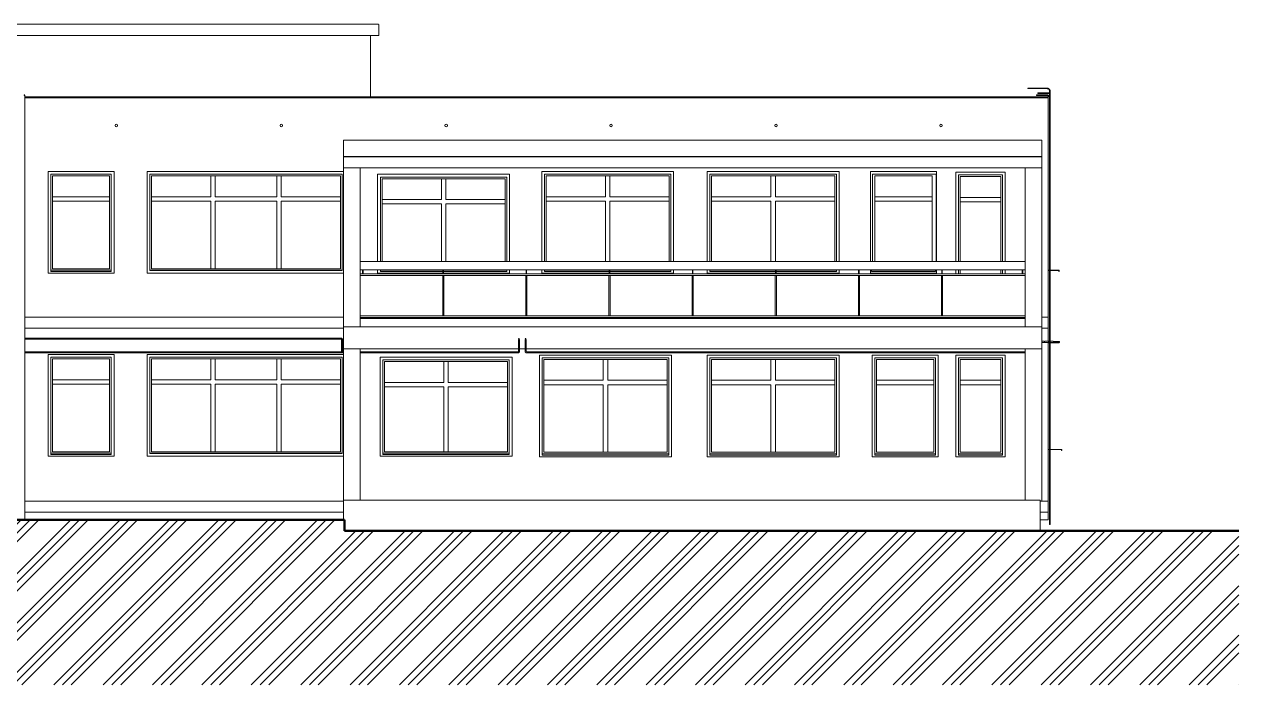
# Model space of a CAD drawing. Header units: millimetres. Extents: x -4051 to 472247, y -45352 to 20466.
# Drawn here: x 77767 to 99859, y -2470 to 9550 of the extents above; entities that cross this region are included whole.
import ezdxf

# ---------------------------------------------------------------- set-up
doc = ezdxf.new("R2010")
doc.units = ezdxf.units.MM
for name, color, linetype, lineweight in [('A-DETL-GENF', 92, 'Continuous', 9), ('A-DETL-WIDE', 214, 'Continuous', 50), ('A-FLOR', 192, 'Continuous', 9), ('A-FLOR-HRAL', 11, 'Continuous', 9), ('A-GLAZ', 151, 'Continuous', 9), ('A-ROOF', 132, 'Continuous', 9), ('A-ROOF-OTLN', 132, 'Continuous', 9), ('A-WALL', 113, 'Continuous', 9), ('E-POWR-CNDT', 130, 'Continuous', 9), ('E-POWR-CNTR', 130, 'Continuous', 9), ('E-POWR-DROP', 130, 'Continuous', 9), ('Q-SPCQ', 91, 'Continuous', 9)]:
    doc.layers.add(name, color=color, linetype=linetype, lineweight=lineweight)

# ---------------------------------------------------------------- blocks, each defined once
blk = doc.blocks.new('OKNO_1k_nadsvetlik - OKNO_1k_nadsvetlik_1500x1800-1969463-J-Bourání')
at = {"layer": 'A-GLAZ'}
blk.add_line((96391, 3560), (96391, 1760), dxfattribs=at)
blk = doc.blocks.new('parapet_ext - parapet_ext-1802102-J-Bourání')
at = {"layer": 'Q-SPCQ'}
for p, q in [((96419, 1812), (96391, 1812)), ((96391, 1810), (96419, 1810)), ((96640, 1812), (96428, 1812)), ((96428, 1810), (96638, 1810)), ((96638, 1810), (96638, 1790)), ((96638, 1790), (96640, 1790)), ((96640, 1790), (96640, 1812))]:
    blk.add_line(p, q, dxfattribs=at)
blk = doc.blocks.new('OKNO_1k_nadsvetlik - OKNO_1k_nadsvetlik_1200 x 1850-1969509-J-Bourání')
at = {"layer": 'A-GLAZ'}
for p, q in [((79400, 3540), (78200, 3540)), ((78200, 3540), (78200, 1690)), ((79400, 1690), (79400, 3540)), ((78250, 1742), (78250, 3490)), ((78250, 3490), (79350, 3490)), ((78280, 1770), (78280, 3460)), ((78280, 3460), (79320, 3460)), ((79320, 3460), (79320, 1770)), ((79350, 1742), (79350, 3490)), ((78280, 3080), (79320, 3080)), ((78280, 3080), (78280, 3000)), ((79320, 3000), (78280, 3000)), ((79320, 3000), (79320, 3080)), ((79320, 1770), (78280, 1770)), ((78200, 1690), (79400, 1690))]:
    blk.add_line(p, q, dxfattribs=at)
blk = doc.blocks.new('parapet_ext - parapet_ext-1802071-J-Bourání')
at = {"layer": 'Q-SPCQ'}
for p, q in [((78250, 1720), (78250, 1742)), ((79350, 1742), (78250, 1742)), ((79350, 1720), (78250, 1720)), ((79350, 1742), (79350, 1720))]:
    blk.add_line(p, q, dxfattribs=at)
blk = doc.blocks.new('OKNO_3k_nadsvetlik - OKNO_3k_nadsvetlik_3600x1850-1975422-J-Bourání')
at = {"layer": 'A-GLAZ', "color": 41}
for p, q in [((83575, 3540), (80000, 3540)), ((80000, 3540), (80000, 1690)), ((80050, 1740), (80050, 3490)), ((80050, 3490), (83550, 3490)), ((80080, 1770), (80080, 3460)), ((80080, 3460), (83520, 3460)), ((81160, 3460), (81160, 3080)), ((81240, 3460), (81160, 3460)), ((81240, 3080), (81240, 3460)), ((82360, 3080), (82360, 3460)), ((82440, 3460), (82360, 3460)), ((82440, 3460), (82440, 3080)), ((83520, 3460), (83520, 1770)), ((83550, 1740), (83550, 3490)), ((81160, 3080), (80080, 3080)), ((80080, 3080), (80080, 3000)), ((80080, 3000), (81160, 3000)), ((81160, 3000), (81160, 1770)), ((82360, 3080), (81240, 3080)), ((81240, 1770), (81240, 3000)), ((81240, 3000), (82360, 3000)), ((82360, 1770), (82360, 3000)), ((83520, 3080), (82440, 3080)), ((82440, 3000), (82440, 1770)), ((82440, 3000), (83520, 3000)), ((83520, 3000), (83520, 3080)), ((83520, 1770), (80080, 1770)), ((81160, 1770), (81240, 1770)), ((82440, 1770), (82360, 1770)), ((80000, 1690), (83575, 1690)), ((80050, 1740), (83550, 1740))]:
    blk.add_line(p, q, dxfattribs=at)
blk = doc.blocks.new('parapet_ext - parapet_ext-1802008-J-Bourání')
at = {"layer": 'Q-SPCQ', "color": 41}
blk.add_line((83550, 1742), (80050, 1742), dxfattribs=at)
blk = doc.blocks.new('OKNO_2k_nadsvetlik - OKNO_2k_nadsvetlik 1800x2400-1972502-J-Bourání')
at = {"layer": 'A-GLAZ'}
for p, q in [((86640, 3490), (84240, 3490)), ((84240, 3490), (84240, 1690)), ((84290, 1742), (84290, 3440)), ((84290, 3440), (86590, 3440)), ((84320, 1770), (84320, 3410)), ((84320, 3410), (86560, 3410)), ((85400, 3030), (85400, 3410)), ((85480, 3410), (85400, 3410)), ((85480, 3410), (85480, 3030)), ((86560, 3410), (86560, 1770)), ((86590, 1742), (86590, 3440)), ((86640, 1690), (86640, 3490)), ((85400, 3030), (84320, 3030)), ((84320, 3030), (84320, 2950)), ((84320, 2950), (85400, 2950)), ((85400, 1770), (85400, 2950)), ((86560, 3030), (85480, 3030)), ((85480, 2950), (85480, 1770)), ((85480, 2950), (86560, 2950)), ((86560, 2950), (86560, 3030)), ((86560, 1770), (84320, 1770)), ((85480, 1770), (85400, 1770)), ((84240, 1690), (86640, 1690))]:
    blk.add_line(p, q, dxfattribs=at)
blk = doc.blocks.new('parapet_ext - parapet_ext-1801991-J-Bourání')
at = {"layer": 'Q-SPCQ'}
for p, q in [((23399, 3130), (23399, 3152)), ((25699, 3152), (23399, 3152)), ((25699, 3130), (23399, 3130)), ((25699, 3152), (25699, 3130))]:
    blk.add_line(p, q, dxfattribs=at)
blk = doc.blocks.new('OKNO_2k_nadsvetlik - OKNO_2k_nadsvetlik 2400 x 1850-1972488-J-Bourání')
at = {"layer": 'A-GLAZ'}
for p, q in [((89540, 3530), (87140, 3530)), ((87140, 3530), (87140, 1680)), ((87190, 1732), (87190, 3480)), ((87190, 3480), (89490, 3480)), ((87220, 1760), (87220, 3450)), ((87220, 3450), (89460, 3450)), ((88300, 3070), (88300, 3450)), ((88380, 3450), (88300, 3450)), ((88380, 3450), (88380, 3070)), ((89460, 3450), (89460, 1760)), ((89490, 1732), (89490, 3480)), ((89540, 1680), (89540, 3530)), ((88300, 3070), (87220, 3070)), ((87220, 3070), (87220, 2990)), ((87220, 2990), (88300, 2990)), ((88300, 1760), (88300, 2990)), ((89460, 3070), (88380, 3070)), ((88380, 2990), (88380, 1760)), ((88380, 2990), (89460, 2990)), ((89460, 2990), (89460, 3070)), ((87140, 1680), (89540, 1680)), ((89460, 1760), (87220, 1760)), ((88380, 1760), (88300, 1760))]:
    blk.add_line(p, q, dxfattribs=at)
blk = doc.blocks.new('OKNO_1k_nadsvetlik - OKNO_1k_nadsvetlik_900 x 1850-1969447-J-Bourání')
at = {"layer": 'A-GLAZ'}
for p, q in [((95610, 3530), (94710, 3530)), ((94710, 3530), (94710, 1680)), ((94760, 1732), (94760, 3480)), ((94760, 3480), (95560, 3480)), ((94790, 1760), (94790, 3450)), ((94790, 3450), (95530, 3450)), ((95530, 3450), (95530, 1760)), ((95560, 1732), (95560, 3480)), ((95610, 1680), (95610, 3530)), ((94790, 3070), (95530, 3070)), ((94790, 3070), (94790, 2990)), ((95530, 2990), (94790, 2990)), ((95530, 2990), (95530, 3070)), ((94710, 1680), (95610, 1680)), ((95530, 1760), (94790, 1760))]:
    blk.add_line(p, q, dxfattribs=at)
blk = doc.blocks.new('parapet_ext - parapet_ext-1802001-J-Bourání')
at = {"layer": 'Q-SPCQ'}
for p, q in [((94760, 1710), (94760, 1732)), ((95560, 1732), (94760, 1732)), ((95560, 1710), (94760, 1710)), ((95560, 1732), (95560, 1710))]:
    blk.add_line(p, q, dxfattribs=at)
blk = doc.blocks.new('Conduit Elbow - without Fittings - EMT - Standard-1108667-J-Bourání')
at = {"layer": 'E-POWR-CNDT', "flags": 128}
blk.add_lwpolyline([(96403, 3750), (96403, 3750), (96403, 3750), (96402, 3750), (96402, 3750), (96401, 3750), (96401, 3750), (96400, 3750), (96399, 3750), (96399, 3750), (96398, 3750), (96398, 3750), (96397, 3750), (96396, 3750), (96396, 3750), (96395, 3750), (96394, 3750), (96393, 3750), (96393, 3750), (96392, 3750), (96391, 3750), (96390, 3750)], dxfattribs=at)
at = {"layer": 'E-POWR-CNDT'}
for start, end in [(180, 210), (270, 278.791)]:
    blk.add_arc((96406, 3760), 10, start, end, dxfattribs=at)
blk = doc.blocks.new('Zábradlí - 20x10mm-980463-J-Bourání')
at = {"layer": 'A-FLOR-HRAL', "color": 41}
for p, q in [((19188, 5615), (19188, 6345)), ((19208, 6345), (19208, 5615))]:
    blk.add_line(p, q, dxfattribs=at)
blk = doc.blocks.new('Zábradlí - 50x10mm-V23-J-Bourání')
at = {"layer": 'A-FLOR-HRAL', "color": 41}
for p, q in [((94457, 5080), (94457, 5005)), ((94467, 5005), (94467, 5080)), ((94457, 4215), (94457, 4195)), ((94467, 4195), (94467, 4215))]:
    blk.add_line(p, q, dxfattribs=at)
blk = doc.blocks.new('Zábradlí - 50x10mm-V24-J-Bourání')
at = {"layer": 'A-FLOR-HRAL', "color": 41}
for p, q in [((95920, 5080), (95920, 5005)), ((95930, 5005), (95930, 5080)), ((95920, 4215), (95920, 4195)), ((95930, 4195), (95930, 4215))]:
    blk.add_line(p, q, dxfattribs=at)
blk = doc.blocks.new('Zábradlí - Zábradlí-1110734-J-Bourání')
at = {"layer": 'A-FLOR-HRAL', "color": 41}
for p, q in [((83875, 5230), (95975, 5230)), ((83875, 5080), (95975, 5080)), ((83875, 5005), (95975, 5005)), ((83875, 4975), (95975, 4975)), ((83875, 4245), (95975, 4245)), ((83875, 4215), (95975, 4215))]:
    blk.add_line(p, q, dxfattribs=at)
for name, p in [('Zábradlí - 50x10mm-V24-J-Bourání', (-12000, 0)), ('Zábradlí - 50x10mm-V23-J-Bourání', (-9075, 0)), ('Zábradlí - 50x10mm-V23-J-Bourání', (-7563, 0)), ('Zábradlí - 50x10mm-V23-J-Bourání', (-6050, 0)), ('Zábradlí - 50x10mm-V23-J-Bourání', (-4537, 0)), ('Zábradlí - 50x10mm-V23-J-Bourání', (-3025, 0)), ('Zábradlí - 50x10mm-V23-J-Bourání', (-1512, 0)), ('Zábradlí - 50x10mm-V23-J-Bourání', (0, 0)), ('Zábradlí - 50x10mm-V24-J-Bourání', (0, 0))]:
    blk.add_blockref(name, p)
at = {"extrusion": (0, 0, -1), "zscale": -1}
for p in [(-104586, -1370), (-106098, -1370), (-107611, -1370), (-109123, -1370), (-110636, -1370), (-112148, -1370), (-113661, -1370)]:
    blk.add_blockref('Zábradlí - 20x10mm-980463-J-Bourání', p, dxfattribs=at)
blk = doc.blocks.new('OKNO_2k_nadsvetlik - OKNO_2k_nadsvetlik 1800x2400-1972504-J-Bourání')
at = {"layer": 'A-GLAZ'}
for p, q in [((86595, 6820), (84195, 6820)), ((84195, 6820), (84195, 5230)), ((84245, 5230), (84245, 6770)), ((84245, 6770), (86545, 6770)), ((84275, 5230), (84275, 6740)), ((84275, 6740), (86515, 6740)), ((85355, 6360), (85355, 6740)), ((85435, 6740), (85355, 6740)), ((85435, 6740), (85435, 6360)), ((86515, 6740), (86515, 5230)), ((86545, 5230), (86545, 6770)), ((86595, 5230), (86595, 6820)), ((85355, 6360), (84275, 6360)), ((84275, 6360), (84275, 6280)), ((84275, 6280), (85355, 6280)), ((85355, 5230), (85355, 6280)), ((86515, 6360), (85435, 6360)), ((85435, 6280), (85435, 5230)), ((85435, 6280), (86515, 6280)), ((86515, 6280), (86515, 6360)), ((84195, 5080), (84195, 5020)), ((84195, 5020), (85382, 5020)), ((84245, 5072), (84245, 5080)), ((85392, 5020), (86595, 5020)), ((86545, 5072), (86545, 5080)), ((86595, 5020), (86595, 5080))]:
    blk.add_line(p, q, dxfattribs=at)
blk = doc.blocks.new('parapet_ext - parapet_ext-V27-J-Bourání')
at = {"layer": 'Q-SPCQ'}
for p, q in [((84245, 5050), (84245, 5072)), ((85382, 5072), (84245, 5072)), ((85382, 5050), (84245, 5050)), ((86545, 5072), (85392, 5072)), ((86545, 5050), (85392, 5050)), ((86545, 5072), (86545, 5050))]:
    blk.add_line(p, q, dxfattribs=at)
blk = doc.blocks.new('OKNO_2k_nadsvetlik - OKNO_2k_nadsvetlik 2400 x 1850-1972466-J-Bourání')
at = {"layer": 'A-GLAZ'}
for p, q in [((89580, 6870), (87180, 6870)), ((87180, 6870), (87180, 5230)), ((89580, 5230), (89580, 6870)), ((87230, 5230), (87230, 6820)), ((87230, 6820), (89530, 6820)), ((87260, 5230), (87260, 6790)), ((87260, 6790), (89500, 6790)), ((88340, 6410), (88340, 6790)), ((88420, 6790), (88340, 6790)), ((88420, 6790), (88420, 6410)), ((89500, 6790), (89500, 5230)), ((89530, 5230), (89530, 6820)), ((88340, 6410), (87260, 6410)), ((87260, 6410), (87260, 6330)), ((89500, 6410), (88420, 6410)), ((89500, 6330), (89500, 6410)), ((87260, 6330), (88340, 6330)), ((88340, 5230), (88340, 6330)), ((88420, 6330), (88420, 5230)), ((88420, 6330), (89500, 6330)), ((87180, 5080), (87180, 5020)), ((87180, 5020), (88407, 5020)), ((87230, 5072), (87230, 5080)), ((88417, 5020), (89580, 5020)), ((89530, 5072), (89530, 5080)), ((89580, 5020), (89580, 5080))]:
    blk.add_line(p, q, dxfattribs=at)
blk = doc.blocks.new('parapet_ext - parapet_ext-V28-J-Bourání')
at = {"layer": 'Q-SPCQ'}
for p, q in [((87230, 5050), (87230, 5072)), ((88407, 5072), (87230, 5072)), ((88407, 5050), (87230, 5050)), ((89530, 5072), (88417, 5072)), ((89530, 5050), (88417, 5050)), ((89530, 5072), (89530, 5050))]:
    blk.add_line(p, q, dxfattribs=at)
blk = doc.blocks.new('OKNO_2k_nadsvetlik - OKNO_2k_nadsvetlik 2400 x 1850-V29-J-Bourání')
at = {"layer": 'A-GLAZ'}
for p, q in [((92590, 6870), (90190, 6870)), ((90190, 6870), (90190, 5230)), ((92590, 5230), (92590, 6870)), ((90240, 5230), (90240, 6820)), ((90240, 6820), (92540, 6820)), ((90270, 5230), (90270, 6790)), ((90270, 6790), (92510, 6790)), ((91350, 6410), (91350, 6790)), ((91430, 6790), (91350, 6790)), ((91430, 6790), (91430, 6410)), ((92510, 6790), (92510, 5230)), ((92540, 5230), (92540, 6820)), ((91350, 6410), (90270, 6410)), ((90270, 6410), (90270, 6330)), ((92510, 6410), (91430, 6410)), ((92510, 6330), (92510, 6410)), ((90270, 6330), (91350, 6330)), ((91350, 5230), (91350, 6330)), ((91430, 6330), (91430, 5230)), ((91430, 6330), (92510, 6330)), ((90190, 5080), (90190, 5020)), ((90190, 5020), (91432, 5020)), ((90240, 5072), (90240, 5080)), ((91442, 5020), (92590, 5020)), ((92540, 5072), (92540, 5080)), ((92590, 5020), (92590, 5080))]:
    blk.add_line(p, q, dxfattribs=at)
blk = doc.blocks.new('parapet_ext - parapet_ext-V30-J-Bourání')
at = {"layer": 'Q-SPCQ'}
for p, q in [((90240, 5050), (90240, 5072)), ((91432, 5072), (90240, 5072)), ((91432, 5050), (90240, 5050)), ((92540, 5072), (91442, 5072)), ((92540, 5050), (91442, 5050)), ((92540, 5072), (92540, 5050))]:
    blk.add_line(p, q, dxfattribs=at)
blk = doc.blocks.new('OKNO_1k_nadsvetlik - OKNO_1k_nadsvetlik_900 x 2600-1969451-J-Bourání')
at = {"layer": 'A-GLAZ'}
for p, q in [((95610, 6860), (94710, 6860)), ((94710, 6860), (94710, 5230)), ((95610, 5230), (95610, 6860)), ((94760, 5230), (94760, 6810)), ((94760, 6810), (95560, 6810)), ((94790, 5230), (94790, 6780)), ((94790, 6780), (95530, 6780)), ((95530, 6780), (95530, 5230)), ((95560, 5230), (95560, 6810)), ((94790, 6400), (95530, 6400)), ((94790, 6400), (94790, 6320)), ((95530, 6320), (94790, 6320)), ((95530, 6320), (95530, 6400)), ((94710, 5080), (94710, 5005)), ((94760, 5005), (94760, 5080)), ((94790, 5005), (94790, 5080)), ((95530, 5080), (95530, 5005)), ((95560, 5005), (95560, 5080)), ((95610, 5005), (95610, 5080))]:
    blk.add_line(p, q, dxfattribs=at)
blk = doc.blocks.new('OKNO_1k_nadsvetlik - OKNO_1k_nadsvetlik_1200 x 1850-1969511-J-Bourání')
at = {"layer": 'A-GLAZ'}
for p, q in [((94360, 6870), (93160, 6870)), ((93160, 6870), (93160, 5230)), ((94360, 5230), (94360, 6870)), ((93195, 5230), (93195, 6820)), ((93195, 6820), (94355, 6820)), ((93240, 5230), (93240, 6790)), ((93240, 6790), (94280, 6790)), ((94280, 6790), (94280, 5230)), ((94355, 5230), (94355, 6820)), ((93240, 6410), (94280, 6410)), ((93240, 6410), (93240, 6330)), ((94280, 6330), (94280, 6410)), ((94280, 6330), (93240, 6330)), ((93160, 5080), (93160, 5020)), ((93160, 5020), (94360, 5020)), ((93195, 5072), (93195, 5080)), ((94340, 5070), (94355, 5070)), ((94355, 5070), (94355, 5080)), ((94360, 5020), (94360, 5080))]:
    blk.add_line(p, q, dxfattribs=at)
blk = doc.blocks.new('parapet_ext - parapet_ext-1802177-J-Bourání')
at = {"layer": 'Q-SPCQ'}
for p, q in [((93180, 5050), (93180, 5072)), ((94340, 5072), (93180, 5072)), ((94340, 5050), (93180, 5050)), ((94340, 5072), (94340, 5050))]:
    blk.add_line(p, q, dxfattribs=at)
blk = doc.blocks.new('OKNO_1k_nadsvetlik - OKNO_1k_nadsvetlik_1500x1800-1969513-J-Bourání')
at = {"layer": 'A-GLAZ'}
blk.add_line((96391, 6820), (96391, 5020), dxfattribs=at)
blk = doc.blocks.new('parapet_ext - parapet_ext-1802104-J-Bourání')
at = {"layer": 'Q-SPCQ'}
for p, q in [((96418, 5072), (96391, 5072)), ((96391, 5070), (96418, 5070)), ((96590, 5072), (96428, 5072)), ((96428, 5070), (96588, 5070)), ((96588, 5070), (96588, 5050)), ((96588, 5050), (96590, 5050)), ((96590, 5050), (96590, 5072))]:
    blk.add_line(p, q, dxfattribs=at)

msp = doc.modelspace()

# ---------------------------------------------------------------- hatches: boundary and pattern name
at = {"layer": 'A-DETL-GENF'}
h = msp.add_hatch(dxfattribs=at)
h.set_pattern_fill('FP_3', style=0, pattern_type=2)
h.set_pattern_definition([(45, (-21440.8, 0), (-449.0128, 449.0128), []), (45, (-21282.05, 0), (0, 898.0256), []), (45, (-21599.55, 0), (0, 898.0256), [])])
h.paths.add_polyline_path([(99859, -2470), (99859, 330), (83591, 330), (83591, 530), (77391, 530), (77391, 782), (72341, 870), (72341, 497), (53409, 497), (53409, 697), (51209, 697), (50735, 826), (46244, 1230), (44465, 1421), (41465, 1421), (41108, 1779), (27208, 1779), (22510, 1943), (17506, 2030), (2140, 2030), (1361, 2114), (-1379, 2114), (-1379, 2274), (-4051, 1927), (-4051, -2470), (99312, -2470)])
at = {"layer": 'E-POWR-DROP'}
for color, points in [(41, [(77770, 8255), (77772, 8256), (77774, 8258), (77774, 8261), (77772, 8264), (77768, 8265), (77766, 8264), (77765, 8260), (77766, 8257), (77768, 8255)]), (256, [(86768, 3811), (86774, 3816), (86775, 3818), (86775, 3822), (86771, 3828), (86764, 3829), (86760, 3826), (86757, 3820), (86760, 3814), (86762, 3812), (86766, 3812)]), (256, [(86888, 3811), (86894, 3816), (86895, 3818), (86895, 3822), (86891, 3828), (86884, 3829), (86880, 3826), (86877, 3820), (86880, 3814), (86882, 3812), (86886, 3812)]), (256, [(96408, 3761), (96414, 3766), (96415, 3768), (96415, 3772), (96411, 3778), (96404, 3779), (96400, 3776), (96397, 3770), (96400, 3764), (96402, 3762), (96406, 3762)]), (256, [(96408, 3751), (96414, 3756), (96415, 3758), (96415, 3762), (96411, 3768), (96404, 3769), (96400, 3766), (96397, 3760), (96400, 3754), (96402, 3752), (96406, 3752)]), (256, [(86768, 3611), (86774, 3616), (86775, 3618), (86775, 3622), (86771, 3628), (86764, 3629), (86760, 3626), (86757, 3620), (86760, 3614), (86762, 3612), (86766, 3612)]), (256, [(86888, 3611), (86894, 3616), (86895, 3618), (86895, 3622), (86891, 3628), (86884, 3629), (86880, 3626), (86877, 3620), (86880, 3614), (86882, 3612), (86886, 3612)])]:
    msp.add_hatch(color=color, dxfattribs=at).paths.add_polyline_path(points)

# ---------------------------------------------------------------- linework, layer by layer
at = {"layer": 'A-DETL-WIDE'}
for p, q in [((83591, 530), (77391, 530)), ((83591, 330), (83591, 530)), ((96391, 330), (83591, 330)), ((99859, 330), (96391, 330))]:
    msp.add_line(p, q, dxfattribs=at)
at = {"layer": 'A-FLOR'}
for p, q in [((83575, 7441), (96275, 7441)), ((83575, 7441), (83575, 7141)), ((96275, 7141), (96275, 7441)), ((96275, 7141), (83575, 7141)), ((83575, 7140), (96275, 7140)), ((83575, 7140), (83575, 6940)), ((96275, 6940), (96275, 7140)), ((96275, 6940), (83575, 6940)), ((96390, 4220), (96390, 4020)), ((83575, 4020), (77774, 4020)), ((83575, 4045), (83575, 3645)), ((96275, 4045), (83575, 4045)), ((83875, 4195), (95975, 4195)), ((83875, 4195), (83875, 4045)), ((95975, 4045), (95975, 4195)), ((96275, 3645), (96275, 4045)), ((96390, 4020), (96275, 4020)), ((86756, 3645), (83575, 3645)), ((86876, 3645), (86776, 3645)), ((96275, 3645), (86896, 3645)), ((83575, 890), (96248, 890)), ((83575, 890), (83575, 530)), ((96248, 330), (96248, 890)), ((77774, 870), (83575, 870)), ((83575, 670), (77774, 670)), ((96390, 670), (96248, 670)), ((96275, 870), (96390, 870)), ((96390, 870), (96390, 670))]:
    msp.add_line(p, q, dxfattribs=at)
at = {"layer": 'A-GLAZ'}
for p, q in [((79400, 6870), (78200, 6870)), ((78200, 6870), (78200, 5020)), ((79400, 5020), (79400, 6870)), ((78250, 5072), (78250, 6820)), ((78250, 6820), (79350, 6820)), ((78280, 5100), (78280, 6790)), ((78280, 6790), (79320, 6790)), ((79320, 6790), (79320, 5100)), ((79350, 5072), (79350, 6820)), ((78280, 6410), (79320, 6410)), ((78280, 6410), (78280, 6330)), ((79320, 6330), (79320, 6410)), ((79320, 6330), (78280, 6330)), ((79320, 5100), (78280, 5100)), ((78200, 5020), (79400, 5020))]:
    msp.add_line(p, q, dxfattribs=at)
at = {"layer": 'A-ROOF', "color": 41}
for p, q in [((77774, 8230), (96390, 8230)), ((96390, 8230), (96390, 8210))]:
    msp.add_line(p, q, dxfattribs=at)
at = {"layer": 'A-ROOF-OTLN'}
for p, q in [((84209, 9550), (65455, 9550)), ((84215, 9352), (84215, 9544)), ((75134, 9346), (84209, 9346))]:
    msp.add_line(p, q, dxfattribs=at)
for points, knots in [([(84215, 9544), (84215, 9544), (84214, 9545), (84214, 9546), (84214, 9547), (84213, 9547), (84213, 9548), (84213, 9548), (84212, 9549), (84212, 9549), (84211, 9549), (84211, 9549), (84210, 9550), (84210, 9550), (84210, 9550), (84209, 9550), (84209, 9550), (84209, 9550), (84209, 9550)], [0, 0, 0, 0, 0.125, 0.1875, 0.25, 0.3125, 0.34375, 0.375, 0.4375, 0.5, 0.53125, 0.5625, 0.59375, 0.625, 0.65625, 0.6875, 0.71875, 0.75, 0.75, 0.75, 0.75]), ([(84209, 9346), (84209, 9346), (84209, 9346), (84209, 9346), (84210, 9346), (84210, 9346), (84210, 9346), (84211, 9346), (84211, 9346), (84212, 9346), (84212, 9347), (84212, 9347), (84213, 9347), (84213, 9348), (84213, 9348), (84214, 9349), (84214, 9349), (84214, 9350), (84215, 9351), (84215, 9352)], [0.3333333, 0.3333333, 0.3333333, 0.3333333, 0.3611111, 0.3888889, 0.4166667, 0.4444444, 0.4722222, 0.5, 0.5277778, 0.5555556, 0.5833333, 0.6111111, 0.6666667, 0.6944444, 0.7222222, 0.7777778, 0.8333333, 0.8888889, 1, 1, 1, 1])]:
    msp.add_open_spline(points, degree=3, knots=knots, dxfattribs=at)
at = {"layer": 'A-WALL'}
for p, q in [((84065, 8230), (84065, 9346)), ((96390, 8210), (77774, 8210)), ((96390, 8210), (96390, 4220)), ((83575, 4045), (83575, 6940)), ((83875, 6940), (83875, 4195)), ((95975, 4195), (95975, 6940)), ((96275, 6940), (96275, 4045)), ((83575, 4220), (77774, 4220)), ((96390, 4220), (96275, 4220)), ((96390, 3779), (96390, 4220)), ((96390, 530), (96390, 3761)), ((83575, 890), (83575, 3645)), ((83875, 3645), (83875, 890)), ((95975, 890), (95975, 3645)), ((96275, 3645), (96275, 870)), ((96275, 870), (96248, 870)), ((96248, 530), (96390, 530))]:
    msp.add_line(p, q, dxfattribs=at)
for centre, start, end in [((79442, 7708), 360, 180), ((79442, 7708), 180, 0), ((82442, 7708), 0, 180), ((82442, 7708), 180, 0), ((85442, 7708), 0, 180), ((85442, 7708), 180, 0), ((88442, 7708), 0, 180), ((88442, 7708), 180, 0), ((91442, 7708), 0, 180), ((91442, 7708), 180, 0), ((94442, 7708), 360, 180), ((94442, 7708), 180, 0)]:
    msp.add_arc(centre, 22, start, end, dxfattribs=at)
at = {"layer": 'E-POWR-CNDT', "color": 41}
for p, q in [((77775, 8178), (77775, 8210)), ((77775, 530), (77775, 8178)), ((96341, 8388), (96023, 8388)), ((96023, 8388), (96023, 8378)), ((96023, 8378), (96341, 8378)), ((96341, 8263), (96183, 8263)), ((96183, 8263), (96183, 8253)), ((96183, 8253), (96341, 8253)), ((96371, 8301), (96203, 8301)), ((96203, 8301), (96203, 8291)), ((96203, 8291), (96371, 8291)), ((96373, 8388), (96341, 8388)), ((96341, 8378), (96373, 8378)), ((96373, 8263), (96341, 8263)), ((96341, 8253), (96373, 8253)), ((96403, 8301), (96371, 8301)), ((96371, 8291), (96403, 8291)), ((96418, 8333), (96418, 8300)), ((96418, 8300), (96418, 447)), ((96428, 8300), (96428, 8333)), ((96428, 447), (96428, 8300)), ((96418, 447), (96428, 447))]:
    msp.add_line(p, q, dxfattribs=at)
at = {"layer": 'E-POWR-CNDT'}
for p, q in [((83473, 3839), (77774, 3839)), ((77774, 3821), (83473, 3821)), ((83528, 3840), (83473, 3840)), ((83473, 3820), (83528, 3820)), ((83538, 3810), (83538, 3755)), ((83558, 3755), (83558, 3810)), ((86757, 3800), (86757, 3695)), ((86775, 3800), (86757, 3800)), ((86775, 3695), (86775, 3800)), ((86877, 3800), (86877, 3695)), ((86895, 3800), (86877, 3800)), ((86895, 3695), (86895, 3800)), ((96321, 3780), (96275, 3780)), ((96275, 3760), (96321, 3760)), ((96331, 3779), (96321, 3779)), ((96321, 3761), (96331, 3761)), ((96386, 3780), (96331, 3780)), ((96331, 3760), (96386, 3760)), ((96416, 3770), (96415, 3770)), ((96481, 3780), (96428, 3780)), ((96428, 3760), (96481, 3760)), ((96596, 3779), (96481, 3779)), ((96481, 3761), (96596, 3761)), ((96591, 3751), (96591, 3760)), ((96596, 3761), (96596, 3779)), ((83550, 3589), (77774, 3589)), ((77774, 3571), (83575, 3571)), ((83538, 3655), (83538, 3600)), ((83539, 3755), (83539, 3655)), ((83575, 3589), (83556, 3589)), ((83557, 3655), (83557, 3755)), ((83558, 3600), (83558, 3655)), ((83575, 3590), (83568, 3590)), ((83568, 3570), (83575, 3570)), ((86691, 3589), (83875, 3589)), ((83875, 3571), (86691, 3571)), ((86746, 3590), (86691, 3590)), ((86691, 3570), (86746, 3570)), ((86756, 3695), (86756, 3640)), ((86756, 3640), (86756, 3600)), ((86776, 3640), (86776, 3695)), ((86776, 3600), (86776, 3640)), ((86876, 3695), (86876, 3640)), ((86876, 3640), (86876, 3600)), ((86896, 3640), (86896, 3695)), ((86896, 3600), (86896, 3640)), ((86961, 3590), (86906, 3590)), ((86906, 3570), (86961, 3570)), ((95975, 3589), (86961, 3589)), ((86961, 3571), (95975, 3571)), ((96428, 3750), (96481, 3750)), ((96481, 3751), (96591, 3751))]:
    msp.add_line(p, q, dxfattribs=at)
at = {"layer": 'E-POWR-CNDT', "color": 41, "flags": 128}
for points in [[(77775, 8210), (77775, 8212), (77775, 8214), (77775, 8216), (77775, 8218), (77775, 8220), (77775, 8222), (77775, 8224), (77775, 8226), (77775, 8228), (77775, 8230), (77775, 8231), (77775, 8233), (77775, 8235), (77775, 8237), (77775, 8238), (77775, 8240), (77775, 8242), (77775, 8243), (77775, 8245), (77775, 8246), (77775, 8247), (77775, 8249), (77775, 8250), (77775, 8251), (77775, 8252), (77775, 8253), (77775, 8254), (77775, 8255), (77775, 8256), (77775, 8257), (77775, 8257), (77775, 8258)], [(96428, 8333), (96428, 8335), (96428, 8337), (96428, 8339), (96428, 8342), (96427, 8344), (96427, 8346), (96426, 8348), (96426, 8350), (96425, 8352), (96424, 8354), (96423, 8356), (96422, 8358), (96421, 8360), (96420, 8362), (96419, 8364), (96417, 8366), (96416, 8367), (96415, 8369), (96413, 8371), (96412, 8372), (96410, 8374), (96408, 8375), (96407, 8377), (96405, 8378), (96403, 8379), (96401, 8380), (96399, 8381), (96397, 8382), (96395, 8383), (96393, 8384), (96391, 8385), (96389, 8385), (96387, 8386), (96385, 8387), (96383, 8387), (96380, 8387), (96378, 8388), (96376, 8388), (96374, 8388), (96373, 8388)], [(96373, 8378), (96375, 8378), (96377, 8378), (96379, 8377), (96380, 8377), (96382, 8377), (96384, 8377), (96386, 8376), (96387, 8376), (96389, 8375), (96391, 8374), (96392, 8374), (96394, 8373), (96396, 8372), (96397, 8371), (96399, 8370), (96400, 8369), (96402, 8368), (96403, 8367), (96404, 8365), (96406, 8364), (96407, 8363), (96408, 8361), (96409, 8360), (96410, 8359), (96411, 8357), (96412, 8356), (96413, 8354), (96414, 8352), (96415, 8351), (96415, 8349), (96416, 8347), (96416, 8346), (96417, 8344), (96417, 8342), (96418, 8340), (96418, 8339), (96418, 8337), (96418, 8335), (96418, 8333), (96418, 8333)], [(96418, 8240), (96417, 8241), (96416, 8243), (96415, 8245), (96413, 8246), (96412, 8248), (96410, 8249), (96408, 8251), (96407, 8252), (96405, 8254), (96403, 8255), (96401, 8256), (96399, 8257), (96397, 8258), (96395, 8259), (96393, 8260), (96391, 8260), (96389, 8261), (96387, 8262), (96385, 8262), (96383, 8263), (96380, 8263), (96378, 8263), (96376, 8263), (96374, 8263), (96373, 8263)], [(96373, 8253), (96375, 8253), (96377, 8253), (96379, 8253), (96380, 8253), (96382, 8253), (96384, 8252), (96386, 8252), (96387, 8251), (96389, 8251), (96391, 8250), (96392, 8249), (96394, 8248), (96396, 8248), (96397, 8247), (96399, 8246), (96400, 8245), (96402, 8243), (96403, 8242), (96404, 8241), (96406, 8240), (96407, 8239), (96408, 8237), (96409, 8236), (96410, 8234), (96411, 8233), (96412, 8231), (96413, 8230), (96414, 8228), (96415, 8226), (96415, 8225), (96416, 8223), (96416, 8221), (96417, 8220), (96417, 8218), (96418, 8216), (96418, 8214), (96418, 8213), (96418, 8211), (96418, 8209), (96418, 8208)], [(96418, 8296), (96418, 8297), (96417, 8297), (96416, 8298), (96415, 8298), (96414, 8299), (96413, 8299), (96412, 8300), (96411, 8300), (96410, 8300), (96410, 8300), (96409, 8301), (96408, 8301), (96407, 8301), (96406, 8301), (96405, 8301), (96404, 8301), (96403, 8301)], [(96403, 8291), (96404, 8291), (96405, 8291), (96405, 8291), (96406, 8291), (96406, 8291), (96407, 8291), (96407, 8291), (96408, 8290), (96409, 8290), (96409, 8290), (96410, 8290), (96410, 8290), (96411, 8289), (96411, 8289), (96412, 8289), (96412, 8288), (96413, 8288), (96413, 8288), (96414, 8287), (96414, 8287), (96414, 8286), (96415, 8286), (96415, 8285), (96416, 8285), (96416, 8284), (96416, 8284), (96417, 8283), (96417, 8283), (96417, 8282), (96417, 8282), (96417, 8281), (96418, 8281), (96418, 8280), (96418, 8279), (96418, 8279), (96418, 8278), (96418, 8278), (96418, 8277), (96418, 8276), (96418, 8276)]]:
    msp.add_lwpolyline(points, dxfattribs=at)
at = {"layer": 'E-POWR-CNDT', "flags": 128}
for points in [[(83558, 3810), (83558, 3811), (83558, 3812), (83558, 3814), (83558, 3815), (83557, 3816), (83557, 3817), (83557, 3818), (83556, 3819), (83556, 3821), (83556, 3822), (83555, 3823), (83555, 3824), (83554, 3825), (83553, 3826), (83553, 3827), (83552, 3828), (83551, 3829), (83551, 3830), (83550, 3831), (83549, 3832), (83548, 3832), (83547, 3833), (83546, 3834), (83545, 3835), (83544, 3835), (83543, 3836), (83542, 3836), (83541, 3837), (83540, 3838), (83539, 3838), (83538, 3838), (83537, 3839), (83535, 3839), (83534, 3839), (83533, 3840), (83532, 3840), (83531, 3840), (83529, 3840), (83528, 3840), (83528, 3840)], [(83528, 3820), (83528, 3820), (83529, 3820), (83529, 3820), (83530, 3820), (83530, 3820), (83530, 3820), (83531, 3820), (83531, 3819), (83531, 3819), (83532, 3819), (83532, 3819), (83533, 3819), (83533, 3819), (83533, 3818), (83534, 3818), (83534, 3818), (83534, 3818), (83535, 3818), (83535, 3817), (83535, 3817), (83535, 3817), (83536, 3816), (83536, 3816), (83536, 3816), (83536, 3815), (83537, 3815), (83537, 3815), (83537, 3814), (83537, 3814), (83537, 3814), (83537, 3813), (83537, 3813), (83538, 3812), (83538, 3812), (83538, 3812), (83538, 3811), (83538, 3811), (83538, 3811), (83538, 3810), (83538, 3810)], [(96406, 3780), (96406, 3780), (96406, 3780), (96406, 3780), (96406, 3780), (96406, 3780), (96406, 3780), (96405, 3780), (96405, 3780), (96405, 3780), (96405, 3780), (96404, 3780), (96404, 3780), (96403, 3780), (96403, 3780), (96403, 3780), (96402, 3780), (96402, 3780), (96401, 3780), (96401, 3780), (96400, 3780), (96399, 3780), (96399, 3780), (96398, 3780), (96398, 3780), (96397, 3780), (96396, 3780), (96396, 3780), (96395, 3780), (96394, 3780), (96393, 3780), (96393, 3780), (96392, 3780), (96391, 3780), (96390, 3780), (96389, 3780), (96389, 3780), (96388, 3780), (96387, 3780), (96386, 3780), (96386, 3780)], [(96386, 3760), (96387, 3760), (96388, 3760), (96388, 3760), (96389, 3760), (96390, 3760), (96391, 3760), (96392, 3760), (96392, 3760), (96393, 3760), (96394, 3760), (96395, 3760), (96395, 3760), (96396, 3760), (96397, 3760), (96397, 3760)], [(96404, 3780), (96404, 3780), (96404, 3780), (96405, 3780)], [(96409, 3780), (96409, 3780), (96410, 3780), (96410, 3780), (96411, 3780), (96411, 3780), (96412, 3780), (96412, 3780), (96413, 3780), (96413, 3780), (96414, 3780), (96415, 3780), (96415, 3780), (96416, 3780), (96417, 3780), (96417, 3780), (96418, 3780)], [(96418, 3760), (96418, 3760), (96417, 3760), (96416, 3760), (96415, 3760), (96415, 3760)], [(83538, 3600), (83538, 3599), (83538, 3598), (83538, 3596), (83538, 3595), (83539, 3594), (83539, 3593), (83539, 3592), (83539, 3591), (83540, 3589), (83540, 3588), (83541, 3587), (83541, 3586), (83542, 3585), (83543, 3584), (83543, 3583), (83544, 3582), (83545, 3581), (83545, 3580), (83546, 3579), (83547, 3578), (83548, 3578), (83549, 3577), (83550, 3576), (83551, 3575), (83552, 3575), (83553, 3574), (83554, 3574), (83555, 3573), (83556, 3572), (83557, 3572), (83558, 3572), (83559, 3571), (83560, 3571), (83562, 3571), (83563, 3570), (83564, 3570), (83565, 3570), (83566, 3570), (83568, 3570), (83568, 3570)], [(83568, 3590), (83568, 3590), (83567, 3590), (83567, 3590), (83566, 3590), (83566, 3590), (83566, 3590), (83565, 3590), (83565, 3591), (83564, 3591), (83564, 3591), (83564, 3591), (83563, 3591), (83563, 3591), (83563, 3592), (83562, 3592), (83562, 3592), (83562, 3592), (83561, 3592), (83561, 3593), (83561, 3593), (83561, 3593), (83560, 3594), (83560, 3594), (83560, 3594), (83560, 3595), (83559, 3595), (83559, 3595), (83559, 3596), (83559, 3596), (83559, 3596), (83558, 3597), (83558, 3597), (83558, 3598), (83558, 3598), (83558, 3598), (83558, 3599), (83558, 3599), (83558, 3599), (83558, 3600), (83558, 3600)], [(86756, 3600), (86756, 3600), (86756, 3599), (86756, 3599), (86756, 3598), (86756, 3598), (86756, 3598), (86756, 3597), (86756, 3597), (86755, 3596), (86755, 3596), (86755, 3596), (86755, 3595), (86755, 3595), (86755, 3595), (86754, 3594), (86754, 3594), (86754, 3594), (86754, 3593), (86753, 3593), (86753, 3593), (86753, 3593), (86752, 3592), (86752, 3592), (86752, 3592), (86751, 3592), (86751, 3591), (86751, 3591), (86750, 3591), (86750, 3591), (86750, 3591), (86749, 3591), (86749, 3590), (86749, 3590), (86748, 3590), (86748, 3590), (86747, 3590), (86747, 3590), (86747, 3590), (86746, 3590), (86746, 3590)], [(86746, 3570), (86747, 3570), (86748, 3570), (86750, 3570), (86751, 3570), (86752, 3571), (86753, 3571), (86754, 3571), (86756, 3572), (86757, 3572), (86758, 3572), (86759, 3573), (86760, 3573), (86761, 3574), (86762, 3575), (86763, 3575), (86764, 3576), (86765, 3577), (86766, 3577), (86767, 3578), (86768, 3579), (86768, 3580), (86769, 3581), (86770, 3582), (86771, 3583), (86771, 3584), (86772, 3585), (86773, 3586), (86773, 3587), (86774, 3588), (86774, 3589), (86774, 3590), (86775, 3591), (86775, 3593), (86775, 3594), (86776, 3595), (86776, 3596), (86776, 3597), (86776, 3598), (86776, 3600), (86776, 3600)], [(86756, 3640), (86756, 3639), (86756, 3638), (86756, 3638), (86756, 3637), (86756, 3636), (86756, 3635), (86756, 3634), (86756, 3634), (86756, 3633), (86756, 3632), (86756, 3631), (86756, 3631), (86756, 3630), (86756, 3629), (86756, 3629), (86756, 3628), (86756, 3627), (86756, 3627), (86756, 3626), (86756, 3626), (86756, 3625), (86756, 3625), (86756, 3624), (86756, 3624), (86756, 3623), (86756, 3623), (86756, 3622), (86756, 3622), (86756, 3622), (86756, 3621), (86756, 3621), (86756, 3621), (86756, 3621), (86756, 3620), (86756, 3620), (86756, 3620), (86756, 3620), (86756, 3620), (86756, 3620)], [(86756, 3621), (86756, 3621), (86756, 3622), (86756, 3622), (86756, 3622), (86756, 3623), (86756, 3623), (86756, 3623), (86756, 3624), (86756, 3624), (86756, 3625), (86756, 3626), (86756, 3626), (86756, 3627), (86756, 3627), (86756, 3628), (86756, 3629), (86756, 3629), (86756, 3630), (86756, 3631), (86756, 3631), (86756, 3632), (86756, 3633), (86756, 3634), (86756, 3634), (86756, 3635), (86756, 3636), (86756, 3637), (86756, 3637), (86756, 3638), (86756, 3639)], [(86766, 3610), (86765, 3610), (86765, 3610), (86764, 3610), (86764, 3610), (86764, 3610), (86763, 3610), (86763, 3610), (86763, 3611), (86762, 3611), (86762, 3611), (86761, 3611)], [(86770, 3611), (86769, 3611), (86769, 3610), (86769, 3610), (86768, 3610), (86768, 3610), (86767, 3610)], [(86776, 3620), (86776, 3620), (86776, 3620), (86776, 3620), (86776, 3620), (86776, 3620), (86776, 3621), (86776, 3621), (86776, 3621), (86776, 3621), (86776, 3622), (86776, 3622), (86776, 3622), (86776, 3623), (86776, 3623), (86776, 3623), (86776, 3624), (86776, 3624), (86776, 3625), (86776, 3626), (86776, 3626), (86776, 3627), (86776, 3627), (86776, 3628), (86776, 3629), (86776, 3629), (86776, 3630), (86776, 3631), (86776, 3631), (86776, 3632), (86776, 3633), (86776, 3634), (86776, 3634), (86776, 3635), (86776, 3636), (86776, 3637), (86776, 3637), (86776, 3638), (86776, 3639), (86776, 3640), (86776, 3640)], [(86776, 3639), (86776, 3638), (86776, 3638), (86776, 3637), (86776, 3636), (86776, 3635), (86776, 3634), (86776, 3634), (86776, 3633), (86776, 3632), (86776, 3631), (86776, 3631), (86776, 3630), (86776, 3629), (86776, 3629), (86776, 3628), (86776, 3627), (86776, 3627), (86776, 3626), (86776, 3626), (86776, 3625), (86776, 3625), (86776, 3624), (86776, 3624), (86776, 3623)], [(86876, 3640), (86876, 3639), (86876, 3638), (86876, 3638), (86876, 3637), (86876, 3636), (86876, 3635), (86876, 3634), (86876, 3634), (86876, 3633), (86876, 3632), (86876, 3631), (86876, 3631), (86876, 3630), (86876, 3629), (86876, 3629), (86876, 3628), (86876, 3627), (86876, 3627), (86876, 3626), (86876, 3626), (86876, 3625), (86876, 3625), (86876, 3624), (86876, 3624), (86876, 3623), (86876, 3623), (86876, 3622), (86876, 3622), (86876, 3622), (86876, 3621), (86876, 3621), (86876, 3621), (86876, 3621), (86876, 3620), (86876, 3620), (86876, 3620), (86876, 3620), (86876, 3620), (86876, 3620)], [(86876, 3621), (86876, 3621), (86876, 3622), (86876, 3622), (86876, 3622), (86876, 3623), (86876, 3623), (86876, 3623), (86876, 3624), (86876, 3624), (86876, 3625), (86876, 3626), (86876, 3626), (86876, 3627), (86876, 3627), (86876, 3628), (86876, 3629), (86876, 3629), (86876, 3630), (86876, 3631), (86876, 3631), (86876, 3632), (86876, 3633), (86876, 3634), (86876, 3634), (86876, 3635), (86876, 3636), (86876, 3637), (86876, 3637), (86876, 3638), (86876, 3639)], [(86876, 3600), (86876, 3599), (86876, 3598), (86876, 3596), (86876, 3595), (86877, 3594), (86877, 3593), (86877, 3592), (86878, 3591), (86878, 3589), (86878, 3588), (86879, 3587), (86879, 3586), (86880, 3585), (86881, 3584), (86881, 3583), (86882, 3582), (86883, 3581), (86884, 3580), (86884, 3579), (86885, 3578), (86886, 3578), (86887, 3577), (86888, 3576), (86889, 3575), (86890, 3575), (86891, 3574), (86892, 3574), (86893, 3573), (86894, 3572), (86895, 3572), (86896, 3572), (86897, 3571), (86899, 3571), (86900, 3571), (86901, 3570), (86902, 3570), (86903, 3570), (86905, 3570), (86906, 3570), (86906, 3570)], [(86886, 3610), (86885, 3610), (86885, 3610), (86884, 3610), (86884, 3610), (86884, 3610), (86883, 3610), (86883, 3610), (86883, 3611), (86882, 3611), (86882, 3611), (86881, 3611)], [(86890, 3611), (86889, 3611), (86889, 3610), (86889, 3610), (86888, 3610), (86888, 3610), (86887, 3610)], [(86896, 3620), (86896, 3620), (86896, 3620), (86896, 3620), (86896, 3620), (86896, 3620), (86896, 3621), (86896, 3621), (86896, 3621), (86896, 3621), (86896, 3622), (86896, 3622), (86896, 3622), (86896, 3623), (86896, 3623), (86896, 3623), (86896, 3624), (86896, 3624), (86896, 3625), (86896, 3626), (86896, 3626), (86896, 3627), (86896, 3627), (86896, 3628), (86896, 3629), (86896, 3629), (86896, 3630), (86896, 3631), (86896, 3631), (86896, 3632), (86896, 3633), (86896, 3634), (86896, 3634), (86896, 3635), (86896, 3636), (86896, 3637), (86896, 3637), (86896, 3638), (86896, 3639), (86896, 3640), (86896, 3640)], [(86896, 3639), (86896, 3638), (86896, 3638), (86896, 3637), (86896, 3636), (86896, 3635), (86896, 3634), (86896, 3634), (86896, 3633), (86896, 3632), (86896, 3631), (86896, 3631), (86896, 3630), (86896, 3629), (86896, 3629), (86896, 3628), (86896, 3627), (86896, 3627), (86896, 3626), (86896, 3626), (86896, 3625), (86896, 3625), (86896, 3624), (86896, 3624), (86896, 3623)], [(86906, 3590), (86906, 3590), (86905, 3590), (86905, 3590), (86904, 3590), (86904, 3590), (86904, 3590), (86903, 3590), (86903, 3591), (86903, 3591), (86902, 3591), (86902, 3591), (86901, 3591), (86901, 3591), (86901, 3592), (86900, 3592), (86900, 3592), (86900, 3592), (86900, 3592), (86899, 3593), (86899, 3593), (86899, 3593), (86898, 3594), (86898, 3594), (86898, 3594), (86898, 3595), (86897, 3595), (86897, 3595), (86897, 3596), (86897, 3596), (86897, 3596), (86897, 3597), (86897, 3597), (86896, 3598), (86896, 3598), (86896, 3598), (86896, 3599), (86896, 3599), (86896, 3599), (86896, 3600), (86896, 3600)], [(96406, 3750), (96406, 3750), (96406, 3750), (96406, 3750), (96406, 3750), (96406, 3750), (96407, 3750), (96407, 3750), (96407, 3750), (96407, 3750), (96408, 3750), (96408, 3750), (96408, 3750), (96409, 3750), (96409, 3750), (96410, 3750), (96410, 3750), (96411, 3750), (96411, 3750), (96412, 3750), (96412, 3750), (96413, 3750), (96413, 3750), (96414, 3750), (96415, 3750), (96415, 3750), (96416, 3750), (96417, 3750), (96417, 3750), (96418, 3750)]]:
    msp.add_lwpolyline(points, dxfattribs=at)
at = {"layer": 'E-POWR-CNTR', "color": 41}
for p, q in [((77760, 8260), (77780, 8260)), ((77770, 8250), (77770, 8270))]:
    msp.add_line(p, q, dxfattribs=at)
at = {"layer": 'E-POWR-CNTR'}
for p, q in [((86750, 3820), (86782, 3820)), ((86766, 3804), (86766, 3836)), ((86870, 3820), (86902, 3820)), ((86886, 3804), (86886, 3836)), ((96390, 3770), (96422, 3770)), ((96390, 3760), (96422, 3760)), ((96406, 3754), (96406, 3786)), ((96406, 3744), (96406, 3776)), ((86750, 3620), (86782, 3620)), ((86766, 3604), (86766, 3636)), ((86870, 3620), (86902, 3620)), ((86886, 3604), (86886, 3636))]:
    msp.add_line(p, q, dxfattribs=at)

# ---------------------------------------------------------------- block references
at = {"layer": 'A-FLOR-HRAL', "color": 41}
msp.add_blockref('Zábradlí - Zábradlí-1110734-J-Bourání', (0, 0), dxfattribs=at)
at = {"layer": 'A-GLAZ', "color": 41}
for p in [(0, 3330), (0, 0)]:
    msp.add_blockref('OKNO_3k_nadsvetlik - OKNO_3k_nadsvetlik_3600x1850-1975422-J-Bourání', p, dxfattribs=at)
at = {"layer": 'A-GLAZ'}
for name, p in [('OKNO_2k_nadsvetlik - OKNO_2k_nadsvetlik 2400 x 1850-1972466-J-Bourání', (0, 0)), ('OKNO_2k_nadsvetlik - OKNO_2k_nadsvetlik 2400 x 1850-V29-J-Bourání', (0, 0)), ('OKNO_1k_nadsvetlik - OKNO_1k_nadsvetlik_1200 x 1850-1969511-J-Bourání', (0, 0)), ('OKNO_1k_nadsvetlik - OKNO_1k_nadsvetlik_900 x 2600-1969451-J-Bourání', (0, 0)), ('OKNO_2k_nadsvetlik - OKNO_2k_nadsvetlik 1800x2400-1972504-J-Bourání', (0, 0)), ('OKNO_1k_nadsvetlik - OKNO_1k_nadsvetlik_1500x1800-1969513-J-Bourání', (0, 0)), ('OKNO_1k_nadsvetlik - OKNO_1k_nadsvetlik_1200 x 1850-1969509-J-Bourání', (0, 0)), ('OKNO_1k_nadsvetlik - OKNO_1k_nadsvetlik_1500x1800-1969463-J-Bourání', (0, 0)), ('OKNO_2k_nadsvetlik - OKNO_2k_nadsvetlik 1800x2400-1972502-J-Bourání', (0, 0)), ('OKNO_2k_nadsvetlik - OKNO_2k_nadsvetlik 2400 x 1850-1972488-J-Bourání', (0, 0)), ('OKNO_2k_nadsvetlik - OKNO_2k_nadsvetlik 2400 x 1850-1972488-J-Bourání', (3050, 0)), ('OKNO_1k_nadsvetlik - OKNO_1k_nadsvetlik_1200 x 1850-1969509-J-Bourání', (14990, -10)), ('OKNO_1k_nadsvetlik - OKNO_1k_nadsvetlik_900 x 1850-1969447-J-Bourání', (0, 0))]:
    msp.add_blockref(name, p, dxfattribs=at)
at = {"layer": 'E-POWR-CNDT'}
msp.add_blockref('Conduit Elbow - without Fittings - EMT - Standard-1108667-J-Bourání', (0, 0), dxfattribs=at)
at = {"layer": 'Q-SPCQ'}
for name, p in [('parapet_ext - parapet_ext-1802071-J-Bourání', (0, 3330)), ('parapet_ext - parapet_ext-V27-J-Bourání', (0, 0)), ('parapet_ext - parapet_ext-V28-J-Bourání', (0, 0)), ('parapet_ext - parapet_ext-V30-J-Bourání', (0, 0)), ('parapet_ext - parapet_ext-1802177-J-Bourání', (0, 0)), ('parapet_ext - parapet_ext-1802104-J-Bourání', (0, 0)), ('parapet_ext - parapet_ext-1802102-J-Bourání', (0, 0)), ('parapet_ext - parapet_ext-1802071-J-Bourání', (0, 0)), ('parapet_ext - parapet_ext-1801991-J-Bourání', (60891, -1410)), ('parapet_ext - parapet_ext-1801991-J-Bourání', (63791, -1420)), ('parapet_ext - parapet_ext-1801991-J-Bourání', (66841, -1420)), ('parapet_ext - parapet_ext-1802071-J-Bourání', (14990, -10)), ('parapet_ext - parapet_ext-1802001-J-Bourání', (0, 0))]:
    msp.add_blockref(name, p, dxfattribs=at)
at = {"layer": 'Q-SPCQ', "color": 41}
for p in [(0, 3330), (0, 0)]:
    msp.add_blockref('parapet_ext - parapet_ext-1802008-J-Bourání', p, dxfattribs=at)

doc.saveas('drawing.dxf')
